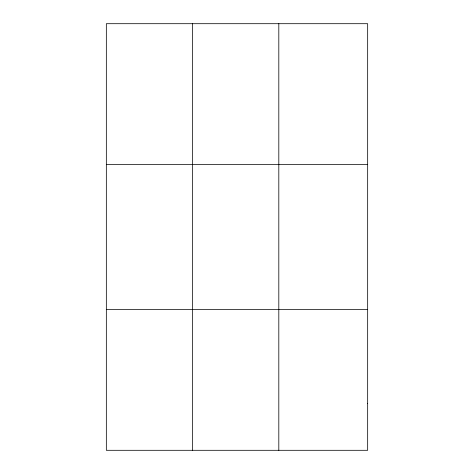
<?xml version="1.0" encoding="UTF-8"?>
<svg xmlns="http://www.w3.org/2000/svg" width="474" height="474" viewBox="0 0 474 474"><rect width="100%" height="100%" fill="white"/><g stroke="black" fill="none" stroke-linecap="round" stroke-linejoin="round"><path stroke-width="0.71" d="M192.574 23.7L192.574 450.3M278.813 23.7L278.813 450.3M106.336 164.478L367.664 164.478M106.336 309.522L367.664 309.522M367.664 403.374L367.664 450.3L106.336 450.3L106.336 23.7L367.664 23.7L367.664 403.374"/></g></svg>
